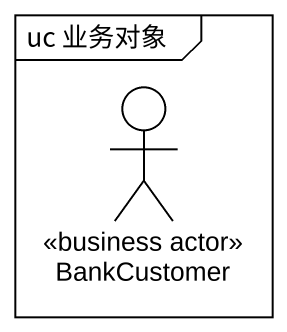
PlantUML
@startuml
mainframe uc 业务对象
actor BankCustomer <<business actor>>
@enduml
